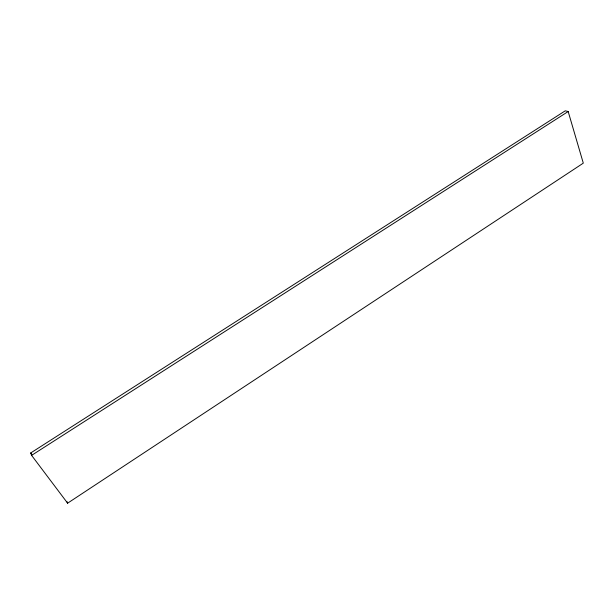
<?xml version="1.0" encoding="UTF-8"?>
<svg xmlns="http://www.w3.org/2000/svg" width="614" height="614" viewBox="0 0 614 614"><rect width="100%" height="100%" fill="white"/><g stroke="black" fill="none" stroke-linecap="round" stroke-linejoin="round"><path stroke-width="0.92" d="M67.609 503.181L583.3 163.147L568.173 111.525L565.271 110.819L30.7 452.971L31.598 455.365L67.609 503.181L66.918 501.492M31.598 455.365L568.173 111.525M30.7 452.971L31.836 454.483"/></g></svg>
